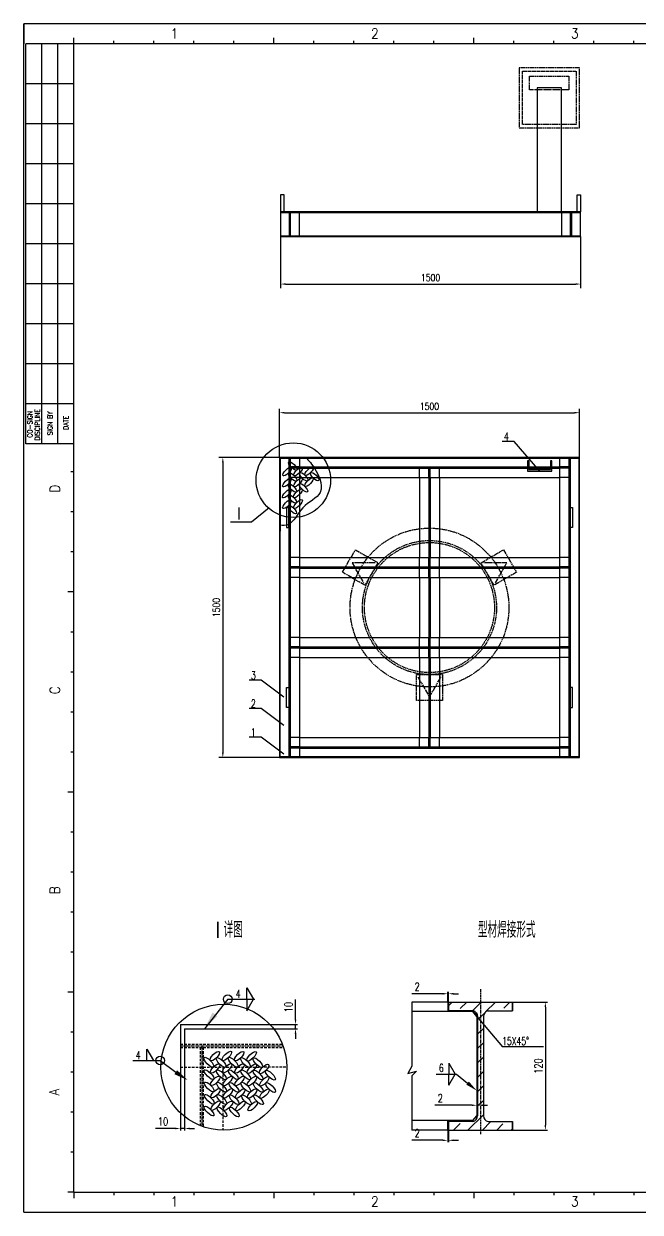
# Model space of a CAD drawing. Header units: millimetres. Extents: x 82653 to 91063, y -16849 to -10909.
# Drawn here: x 82653 to 85735, y -16849 to -10909 of the extents above; entities that cross this region are included whole.
import ezdxf
from ezdxf.enums import TextEntityAlignment as Align

# ---------------------------------------------------------------- set-up
doc = ezdxf.new("R2010")
doc.units = ezdxf.units.MM
for name, pattern in [('ACAD_ISO09W100', [45, 24, -3, 6, -3, 6, -3]), ('CENTER', [50.8, 31.75, -6.35, 6.35, -6.35]), ('DASHED', [19.05, 12.7, -6.35])]:
    doc.linetypes.add(name, pattern=pattern)
for name, color, linetype in [('1轮廓实线层', 7, 'Continuous'), ('2细线层', 4, 'Continuous'), ('3中心线层', 1, 'CENTER'), ('4虚线层', 6, 'DASHED'), ('5剖面线层', 2, 'Continuous'), ('6文字层', 3, 'Continuous'), ('7标注层', 4, 'Continuous'), ('center', 1, 'CENTER'), ('DATA', 4, 'Continuous'), ('图框层', 7, 'Continuous')]:
    doc.layers.add(name, color=color, linetype=linetype)
doc.layers.add('粗实线层', color=7, linetype='Continuous', lineweight=35)
doc.styles.add('cooec', font='romans.shx', dxfattribs={"width": 0.75, "bigfont": 'hztxt.shx'})
doc.styles.add('JEREH', font='romans.shx', dxfattribs={"width": 0.7, "bigfont": 'hztxt.shx'})
doc.styles.add('PC_TEXTSTYLE', font='romans.shx', dxfattribs={"width": 0.75, "bigfont": 'hztxt.shx'})
doc.styles.add('ROMANC', font='romans.shx', dxfattribs={"width": 0.75, "bigfont": 'hztxt.shx'})
doc.styles.add('TH_GBDIM', font='romans.shx', dxfattribs={"width": 0.8, "bigfont": 'gbcbig.shx'})
doc.styles.add('THXuHaoStyle', font='txt.shx', dxfattribs={"width": 0.8, "bigfont": 'hzfs.shx'})
doc.dimstyles.new('TH_GBDIM', dxfattribs={"dimscale": 10, "dimtxt": 3.5, "dimasz": 2.5, "dimexe": 2, "dimexo": 0, "dimgap": 1.5, "dimtad": 1, "dimdec": 0, "dimzin": 0, "dimdsep": 46, "dimtxsty": 'TH_GBDIM', "dimcen": 2.5, "dimclrd": 130, "dimclre": 130, "dimclrt": 3, "dimadec": 0, "dimazin": 0, "dimtfac": 0.714286, "dimtdec": 0, "dimtmove": 0, "dimatfit": 3, "dimfxl": 1, "dimtzin": 0, "dimlwd": -1, "dimlwe": -1, "dimarcsym": 0})
doc.dimstyles.new('副本 JEREH-双', dxfattribs={"dimscale": 10, "dimtxt": 4, "dimasz": 2.5, "dimexe": 1, "dimexo": 0, "dimgap": 1.5, "dimtad": 1, "dimdec": 0, "dimzin": 0, "dimdsep": 46, "dimtxsty": 'cooec', "dimcen": 2.5, "dimclrd": 130, "dimclre": 130, "dimclrt": 3, "dimadec": 0, "dimazin": 0, "dimtfac": 0.714286, "dimtdec": 0, "dimtmove": 0, "dimatfit": 3, "dimfxl": 1, "dimtzin": 0, "dimlwd": -1, "dimlwe": -1, "dimarcsym": 0})

# ---------------------------------------------------------------- blocks, each defined once
blk = doc.blocks.new('PC_PAPER_BLOCK')
at = {"layer": '2细线层'}
for p, q in [((-25, -10), (-25, 584)), ((816, 584), (-25, 584)), ((-25, 584), (-25, 574)), ((0, 574), (0, 577)), ((100, 574), (100, 577)), ((200, 574), (200, 577)), ((-24, 374), (-24, 574)), ((0, 574), (-24, 574)), ((-16, 374), (-16, 574)), ((-8, 374), (-8, 574)), ((20, 574), (20, 575.5)), ((40, 574), (40, 575.5)), ((60, 574), (60, 575.5)), ((80, 574), (80, 575.5)), ((120, 574), (120, 575.5)), ((140, 574), (140, 575.5)), ((160, 574), (160, 575.5)), ((180, 574), (180, 575.5)), ((220, 574), (220, 575.5)), ((240, 574), (240, 575.5)), ((260, 574), (260, 575.5)), ((280, 574), (280, 575.5)), ((0, 554), (-24, 554)), ((0, 534), (-24, 534)), ((0, 514), (-24, 514)), ((0, 494), (-24, 494)), ((0, 474), (-24, 474)), ((0, 454), (-24, 454)), ((0, 434), (-24, 434)), ((0, 414), (-24, 414)), ((0, 394), (-24, 394)), ((0, 374), (-24, 374)), ((0, 360), (-1.5, 360)), ((0, 340), (-1.5, 340)), ((0, 320), (-1.5, 320)), ((0, 300), (-3, 300)), ((0, 280), (-1.5, 280)), ((0, 260), (-1.5, 260)), ((0, 240), (-1.5, 240)), ((0, 220), (-1.5, 220)), ((0, 200), (-3, 200)), ((0, 180), (-1.5, 180)), ((0, 160), (-1.5, 160)), ((0, 140), (-1.5, 140)), ((0, 120), (-1.5, 120)), ((0, 120), (-1.5, 120)), ((0, 100), (-3, 100)), ((0, 80), (-1.5, 80)), ((0, 60), (-1.5, 60)), ((0, 40), (-1.5, 40)), ((0, 20), (-1.5, 20)), ((-25, -10), (-25, 0)), ((0, 0), (-3, 0)), ((0, 0), (0, -3)), ((20, 0), (20, -1.5)), ((40, 0), (40, -1.5)), ((60, 0), (60, -1.5)), ((80, 0), (80, -1.5)), ((100, 0), (100, -3)), ((120, 0), (120, -1.5)), ((140, 0), (140, -1.5)), ((160, 0), (160, -1.5)), ((180, 0), (180, -1.5)), ((200, 0), (200, -3)), ((220, 0), (220, -1.5)), ((240, 0), (240, -1.5)), ((260, 0), (260, -1.5)), ((280, 0), (280, -1.5)), ((-25, -10), (816, -10)), ((-25, -10), (0, -10))]:
    blk.add_line(p, q, dxfattribs=at)
at = {"layer": '图框层'}
for p, q in [((0, 0), (0, 574)), ((806, 574), (0, 574)), ((0, 0), (806, 0))]:
    blk.add_line(p, q, dxfattribs=at)
at = {"layer": '2细线层', "style": 'ROMANC', "width": 0.9}
for s, p in [('1', (48.43, 576.67)), ('2', (148.59, 576.67)), ('3', (248.5, 576.67)), ('1', (48.43, -7.11)), ('2', (148.59, -7.11)), ('3', (248.5, -7.11))]:
    blk.add_text(s, height=5, dxfattribs=at).set_placement(p)
at = {"layer": '2细线层', "style": 'ROMANC', "width": 0.8}
for s, p in [('CO-SIGN', (-20.69, 383.78)), ('DISCIPLINE', (-16.94, 383.56)), ('SIGN BY', (-10.58, 384.29)), ('DATE', (-2.7, 384.58))]:
    blk.add_text(s, height=2.5, rotation=90, dxfattribs=at).set_placement(p, align=Align.CENTER)
at = {"layer": '2细线层', "style": 'ROMANC', "width": 0.9}
for s, p in [('D', (-6.94, 349.56)), ('C', (-6.94, 248.87)), ('B', (-6.94, 148.89)), ('A', (-7.32, 48.26))]:
    blk.add_text(s, height=5, rotation=90, dxfattribs=at).set_placement(p)
blk = doc.blocks.new('*D70')
at = {"color": 130, "transparency": 16777216}
for p, q in [((83936.4, -11972.6), (83936.4, -12229.9)), ((85436.4, -11972.6), (85436.4, -12229.9)), ((83961.4, -12209.9), (85411.4, -12209.9))]:
    blk.add_line(p, q, dxfattribs=at)
for points in [[(83961.4, -12205.8), (83961.4, -12214.1), (83936.4, -12209.9)], [(85411.4, -12205.8), (85411.4, -12214.1), (85436.4, -12209.9)]]:
    blk.add_solid(points, dxfattribs=at)
at = {"layer": 'Defpoints', "color": 0, "transparency": 16777216}
for p in [(83936.4, -11972.6), (85436.4, -11972.6), (85436.4, -12209.9)]:
    blk.add_point(p, dxfattribs=at)
at = {"color": 3, "transparency": 16777216, "insert": (84686.4, -12177.4), "char_height": 35, "attachment_point": 5, "style": 'TH_GBDIM'}
blk.add_mtext('1500', dxfattribs=at)
blk = doc.blocks.new('*D71')
at = {"color": 130, "transparency": 16777216}
for p, q in [((83977.9, -13076.7), (83627.9, -13076.7)), ((83647.9, -13101.7), (83647.9, -14551.7)), ((83977.9, -14576.7), (83627.9, -14576.7))]:
    blk.add_line(p, q, dxfattribs=at)
for points in [[(83643.7, -13101.7), (83652.1, -13101.7), (83647.9, -13076.7)], [(83643.7, -14551.7), (83652.1, -14551.7), (83647.9, -14576.7)]]:
    blk.add_solid(points, dxfattribs=at)
at = {"layer": 'Defpoints', "color": 0, "transparency": 16777216}
for p in [(83977.9, -13076.7), (83647.9, -14576.7), (83977.9, -14576.7)]:
    blk.add_point(p, dxfattribs=at)
at = {"color": 3, "transparency": 16777216, "insert": (83615.4, -13826.7), "char_height": 35, "attachment_point": 5, "rotation": 90, "style": 'TH_GBDIM'}
blk.add_mtext('1500', dxfattribs=at)
blk = doc.blocks.new('*D72')
at = {"color": 130, "transparency": 16777216}
for p, q in [((83930.9, -13076.7), (83930.9, -12832.8)), ((83955.9, -12852.8), (85405.9, -12852.8)), ((85430.9, -13076.7), (85430.9, -12832.8))]:
    blk.add_line(p, q, dxfattribs=at)
for points in [[(83955.9, -12848.7), (83955.9, -12857), (83930.9, -12852.8)], [(85405.9, -12848.7), (85405.9, -12857), (85430.9, -12852.8)]]:
    blk.add_solid(points, dxfattribs=at)
at = {"layer": 'Defpoints', "color": 0, "transparency": 16777216}
for p in [(85430.9, -12852.8), (83930.9, -13076.7), (85430.9, -13076.7)]:
    blk.add_point(p, dxfattribs=at)
at = {"color": 3, "transparency": 16777216, "insert": (84680.9, -12820.3), "char_height": 35, "attachment_point": 5, "style": 'TH_GBDIM'}
blk.add_mtext('1500', dxfattribs=at)
blk = doc.blocks.new('*D73')
at = {"layer": '2细线层', "color": 130, "transparency": 16777216}
for p, q in [((83435.9, -16352.3), (83435.9, -16440.5)), ((83456.8, -16352.3), (83456.8, -16440.5)), ((83410.9, -16430.5), (83311.7, -16430.5)), ((83456.8, -16430.5), (83435.9, -16430.5)), ((83481.8, -16430.5), (83506.8, -16430.5))]:
    blk.add_line(p, q, dxfattribs=at)
for points in [[(83410.9, -16426.3), (83410.9, -16434.6), (83435.9, -16430.5)], [(83481.8, -16426.3), (83481.8, -16434.6), (83456.8, -16430.5)]]:
    blk.add_solid(points, dxfattribs=at)
at = {"layer": 'Defpoints', "color": 0, "transparency": 16777216}
for p in [(83435.9, -16352.3), (83456.8, -16352.3), (83456.8, -16430.5)]:
    blk.add_point(p, dxfattribs=at)
at = {"layer": '2细线层', "color": 3, "transparency": 16777216, "insert": (83348.8, -16395.5), "char_height": 40, "attachment_point": 5, "style": 'cooec'}
blk.add_mtext('10', dxfattribs=at)
blk = doc.blocks.new('*D74')
at = {"layer": '2细线层', "color": 130, "transparency": 16777216}
for p, q in [((84011.2, -15885.7), (84011.2, -15786.4)), ((83883.8, -15910.7), (84021.2, -15910.7)), ((84011.2, -15932), (84011.2, -15910.7)), ((83883.8, -15932), (84021.2, -15932)), ((84011.2, -15957), (84011.2, -15982))]:
    blk.add_line(p, q, dxfattribs=at)
for points in [[(84007, -15885.7), (84015.4, -15885.7), (84011.2, -15910.7)], [(84007, -15957), (84015.4, -15957), (84011.2, -15932)]]:
    blk.add_solid(points, dxfattribs=at)
at = {"layer": 'Defpoints', "color": 0, "transparency": 16777216}
for p in [(83883.8, -15910.7), (83883.8, -15932), (84011.2, -15932)]:
    blk.add_point(p, dxfattribs=at)
at = {"layer": '2细线层', "color": 3, "transparency": 16777216, "insert": (83976.2, -15823.6), "char_height": 40, "attachment_point": 5, "rotation": 90, "style": 'cooec'}
blk.add_mtext('10', dxfattribs=at)
blk = doc.blocks.new('*D78')
at = {"layer": '2细线层', "color": 130, "transparency": 16777216}
for p, q in [((84772.1, -16438.6), (84772.1, -16499.6)), ((84776.1, -16438.6), (84776.1, -16499.6)), ((84747.1, -16489.6), (84592.2, -16489.6)), ((84776.1, -16489.6), (84772.1, -16489.6)), ((84801.1, -16489.6), (84826.1, -16489.6))]:
    blk.add_line(p, q, dxfattribs=at)
for points in [[(84747.1, -16485.4), (84747.1, -16493.7), (84772.1, -16489.6)], [(84801.1, -16485.4), (84801.1, -16493.7), (84776.1, -16489.6)]]:
    blk.add_solid(points, dxfattribs=at)
at = {"layer": 'Defpoints', "color": 0, "transparency": 16777216}
for p in [(84772.1, -16438.6), (84776.1, -16438.6), (84776.1, -16489.6)]:
    blk.add_point(p, dxfattribs=at)
at = {"layer": '2细线层', "color": 3, "transparency": 16777216, "insert": (84619.4, -16454.6), "char_height": 40, "attachment_point": 5, "style": 'cooec'}
blk.add_mtext('{2}{}{}', dxfattribs=at)
blk = doc.blocks.new('*D75')
at = {"layer": '2细线层', "color": 130, "transparency": 16777216}
for p, q in [((84747.1, -15757), (84592.2, -15757)), ((84772.1, -15798.6), (84772.1, -15747)), ((84776.1, -15757), (84772.1, -15757)), ((84776.1, -15798.6), (84776.1, -15747)), ((84801.1, -15757), (84826.1, -15757))]:
    blk.add_line(p, q, dxfattribs=at)
for points in [[(84747.1, -15752.8), (84747.1, -15761.2), (84772.1, -15757)], [(84801.1, -15752.8), (84801.1, -15761.2), (84776.1, -15757)]]:
    blk.add_solid(points, dxfattribs=at)
at = {"layer": 'Defpoints', "color": 0, "transparency": 16777216}
for p in [(84772.1, -15798.6), (84776.1, -15757), (84776.1, -15798.6)]:
    blk.add_point(p, dxfattribs=at)
at = {"layer": '2细线层', "color": 3, "transparency": 16777216, "insert": (84619.4, -15722), "char_height": 40, "attachment_point": 5, "style": 'cooec'}
blk.add_mtext('{2}{}{}', dxfattribs=at)
blk = doc.blocks.new('*D76')
at = {"layer": '2细线层', "color": 130, "transparency": 16777216}
for p, q in [((85096.1, -15798.6), (85270.2, -15798.6)), ((85260.2, -15823.6), (85260.2, -16413.6)), ((85096.1, -16438.6), (85270.2, -16438.6))]:
    blk.add_line(p, q, dxfattribs=at)
for points in [[(85256.1, -15823.6), (85264.4, -15823.6), (85260.2, -15798.6)], [(85256.1, -16413.6), (85264.4, -16413.6), (85260.2, -16438.6)]]:
    blk.add_solid(points, dxfattribs=at)
at = {"layer": 'Defpoints', "color": 0, "transparency": 16777216}
for p in [(85096.1, -15798.6), (85096.1, -16438.6), (85260.2, -16438.6)]:
    blk.add_point(p, dxfattribs=at)
at = {"layer": '2细线层', "color": 3, "transparency": 16777216, "insert": (85225.2, -16118.6), "char_height": 40, "attachment_point": 5, "rotation": 90, "style": 'cooec'}
blk.add_mtext('120', dxfattribs=at)
blk = doc.blocks.new('*D77')
at = {"layer": '2细线层', "color": 130, "transparency": 16777216}
for p, q in [((84917.7, -16225.4), (84917.7, -16324.2)), ((84921.7, -16225.4), (84921.7, -16324.2)), ((84892.7, -16314.2), (84707.7, -16314.2)), ((84921.7, -16314.2), (84917.7, -16314.2)), ((84946.7, -16314.2), (84971.7, -16314.2))]:
    blk.add_line(p, q, dxfattribs=at)
for points in [[(84892.7, -16310), (84892.7, -16318.3), (84917.7, -16314.2)], [(84946.7, -16310), (84946.7, -16318.3), (84921.7, -16314.2)]]:
    blk.add_solid(points, dxfattribs=at)
at = {"layer": 'Defpoints', "color": 0, "transparency": 16777216}
for p in [(84917.7, -16225.4), (84921.7, -16225.4), (84921.7, -16314.2)]:
    blk.add_point(p, dxfattribs=at)
at = {"layer": '2细线层', "color": 3, "transparency": 16777216, "insert": (84734.8, -16279.2), "char_height": 40, "attachment_point": 5, "style": 'cooec'}
blk.add_mtext('{2}{}{}', dxfattribs=at)

msp = doc.modelspace()

# ---------------------------------------------------------------- hatches: boundary and pattern name
at = {"layer": '5剖面线层'}
h = msp.add_hatch(dxfattribs=at)
h.set_pattern_fill('ANSI31', color=256, scale=16, style=0)
h.set_pattern_definition([(45, (81197.424, -18174.925), (-35.921, 35.921), [])])
h.paths.add_polyline_path([(84921.7, -15870.4), (84921.7, -16366.8, -0.366629), (84897.6, -16395.2), (84788.1, -16413.4, 0.366629), (84776.1, -16427.6), (84776.1, -16438.6), (84936.1, -16438.6), (84936.1, -15798.6), (84776.1, -15798.6), (84776.1, -15809.5, 0.366629), (84788.1, -15823.7), (84897.6, -15842, -0.366629)])
h.paths.add_polyline_path([(84974.5, -15842), (85084, -15823.7, 0.366629), (85096.1, -15809.5), (85096.1, -15798.6), (84936.1, -15798.6), (84936.1, -16438.6), (85096.1, -16438.6), (85096.1, -16427.6, 0.366629), (85084, -16413.4), (84974.5, -16395.2, -0.366629), (84950.5, -16366.8), (84950.5, -15870.4, -0.366629)])

# ---------------------------------------------------------------- linework, layer by layer
at = {"color": 0}
for p, q in [((83936.4, -11852.6), (85436.4, -11852.6)), ((83980.6, -11968.6), (83980.6, -11852.6)), ((83986.6, -11968.6), (83986.6, -11852.6)), ((84030.9, -11972.6), (84030.9, -11848.6)), ((85341.8, -11972.6), (85341.8, -11848.6)), ((85386.1, -11968.6), (85386.1, -11852.6)), ((85392.1, -11968.6), (85392.1, -11852.6)), ((83936.4, -11968.6), (85436.4, -11968.6)), ((83930.9, -13076.7), (83930.9, -14576.7)), ((83930.9, -13076.7), (85430.9, -13076.7)), ((83934.9, -13080.7), (84146.7, -13080.7)), ((83977.9, -13076.7), (83977.9, -14576.7)), ((83983.9, -13076.7), (83983.9, -14576.7)), ((84030.9, -13076.7), (84030.9, -14576.7)), ((84030.9, -13123.7), (85330.9, -13123.7)), ((85178.4, -13093.7), (85178.4, -13137)), ((85286.1, -13093.7), (85286.1, -13137)), ((85330.9, -13076.7), (85330.9, -14576.7)), ((85377.9, -13076.7), (85377.9, -14576.7)), ((85383.9, -13076.7), (85383.9, -14576.7)), ((84030.9, -13129.7), (85330.9, -13129.7)), ((84030.9, -13176.7), (85330.9, -13176.7)), ((84630.9, -13176.7), (84630.9, -13576.7)), ((84677.9, -13176.7), (84677.9, -13576.7)), ((84683.9, -13176.7), (84683.9, -13576.7)), ((84730.9, -13176.7), (84730.9, -13576.7)), ((85178.4, -13137), (85286.1, -13137)), ((84030.9, -13576.7), (85330.9, -13576.7)), ((84030.9, -13623.7), (85330.9, -13623.7)), ((84030.9, -13629.7), (85330.9, -13629.7)), ((84030.9, -13676.7), (85330.9, -13676.7)), ((84630.9, -13676.7), (84630.9, -13976.7)), ((84677.9, -13676.7), (84677.9, -13976.7)), ((84683.9, -13676.7), (84683.9, -13976.7)), ((84730.9, -13676.7), (84730.9, -13976.7)), ((84030.9, -13976.7), (85330.9, -13976.7)), ((84030.9, -14023.7), (85330.9, -14023.7)), ((84030.9, -14029.7), (85330.9, -14029.7)), ((84030.9, -14076.7), (85330.9, -14076.7)), ((84630.9, -14076.7), (84630.9, -14476.7)), ((84677.9, -14076.7), (84677.9, -14476.7)), ((84683.9, -14076.7), (84683.9, -14476.7)), ((84730.9, -14076.7), (84730.9, -14476.7)), ((84030.9, -14476.7), (85330.9, -14476.7)), ((84030.9, -14523.7), (85330.9, -14523.7)), ((84030.9, -14529.7), (85330.9, -14529.7)), ((83930.9, -14576.7), (85430.9, -14576.7)), ((84897.6, -15842), (84776.1, -15842)), ((84974.5, -15842), (85096.1, -15842)), ((84897.6, -16395.2), (84776.1, -16395.2)), ((84974.5, -16395.2), (85096.1, -16395.2))]:
    msp.add_line(p, q, dxfattribs=at)
at = {"color": 1, "linetype": 'CENTER', "ltscale": 3}
for p, q in [((83980.9, -13076.7), (83980.9, -14576.7)), ((83983.9, -13126.7), (85377.9, -13126.7)), ((85380.9, -13076.7), (85380.9, -14576.7)), ((84680.9, -13129.7), (84680.9, -13623.7)), ((84680.9, -13576.7), (84680.9, -13330.6)), ((83983.9, -13626.7), (85377.9, -13626.7)), ((84680.9, -13629.7), (84680.9, -14023.7)), ((84680.9, -13976.7), (84680.9, -13676.7)), ((83983.9, -14026.7), (85377.9, -14026.7)), ((84680.9, -14029.7), (84680.9, -14523.7)), ((84680.9, -14426.4), (84680.9, -14076.7)), ((83983.9, -14526.7), (85377.9, -14526.7))]:
    msp.add_line(p, q, dxfattribs=at)
at = {"color": 6}
for p, q in [((84030.9, -13123.7), (83983.9, -13123.7)), ((85377.9, -13076.7), (85330.9, -13076.7)), ((85377.9, -13123.7), (85330.9, -13123.7)), ((84030.9, -13129.7), (83983.9, -13129.7)), ((84030.9, -13176.7), (83983.9, -13176.7)), ((84630.9, -13176.7), (84630.9, -13129.7)), ((84677.9, -13176.7), (84677.9, -13129.7)), ((84683.9, -13176.7), (84683.9, -13129.7)), ((84730.9, -13176.7), (84730.9, -13129.7)), ((85377.9, -13129.7), (85330.9, -13129.7)), ((85377.9, -13176.7), (85330.9, -13176.7)), ((84030.9, -13576.7), (83983.9, -13576.7)), ((84630.9, -13623.7), (84630.9, -13576.7)), ((84677.9, -13623.7), (84677.9, -13576.7)), ((84683.9, -13623.7), (84683.9, -13576.7)), ((84730.9, -13623.7), (84730.9, -13576.7)), ((85377.9, -13576.7), (85330.9, -13576.7)), ((84030.9, -13623.7), (83983.9, -13623.7)), ((84030.9, -13629.7), (83983.9, -13629.7)), ((84630.9, -13676.7), (84630.9, -13629.7)), ((84677.9, -13676.7), (84677.9, -13629.7)), ((84683.9, -13676.7), (84683.9, -13629.7)), ((84730.9, -13676.7), (84730.9, -13629.7)), ((85377.9, -13623.7), (85330.9, -13623.7)), ((85377.9, -13629.7), (85330.9, -13629.7)), ((84030.9, -13676.7), (83983.9, -13676.7)), ((85377.9, -13676.7), (85330.9, -13676.7)), ((84030.9, -13976.7), (83983.9, -13976.7)), ((84630.9, -14023.7), (84630.9, -13976.7)), ((84677.9, -14023.7), (84677.9, -13976.7)), ((84683.9, -14023.7), (84683.9, -13976.7)), ((84730.9, -14023.7), (84730.9, -13976.7)), ((85377.9, -13976.7), (85330.9, -13976.7)), ((84030.9, -14023.7), (83983.9, -14023.7)), ((84030.9, -14029.7), (83983.9, -14029.7)), ((84030.9, -14076.7), (83983.9, -14076.7)), ((84630.9, -14076.7), (84630.9, -14029.7)), ((84677.9, -14076.7), (84677.9, -14029.7)), ((84683.9, -14076.7), (84683.9, -14029.7)), ((84730.9, -14076.7), (84730.9, -14029.7)), ((85377.9, -14023.7), (85330.9, -14023.7)), ((85377.9, -14029.7), (85330.9, -14029.7)), ((85377.9, -14076.7), (85330.9, -14076.7)), ((84030.9, -14476.7), (83983.9, -14476.7)), ((84630.9, -14523.7), (84630.9, -14476.7)), ((84677.9, -14523.7), (84677.9, -14476.7)), ((84683.9, -14523.7), (84683.9, -14476.7)), ((84730.9, -14523.7), (84730.9, -14476.7)), ((85377.9, -14476.7), (85330.9, -14476.7)), ((84030.9, -14523.7), (83983.9, -14523.7)), ((84030.9, -14529.7), (83983.9, -14529.7)), ((85377.9, -14523.7), (85330.9, -14523.7)), ((85377.9, -14529.7), (85330.9, -14529.7)), ((84030.9, -14576.7), (83983.9, -14576.7)), ((85377.9, -14576.7), (85330.9, -14576.7))]:
    msp.add_line(p, q, dxfattribs=at)
at = {"color": 6, "linetype": 'ACAD_ISO09W100'}
for p, q in [((84444, -13589.8), (84461.7, -13572.2)), ((84333.4, -13603.2), (84293.8, -13603.2)), ((84293.8, -13603.2), (84313.6, -13637.5)), ((84313.6, -13637.5), (84351.5, -13703.2)), ((84409.2, -13603.2), (84333.4, -13603.2)), ((85028.5, -13603.2), (84952.6, -13603.2)), ((85010.3, -13703.2), (85048.2, -13637.5)), ((85068, -13603.2), (85028.5, -13603.2)), ((85048.2, -13637.5), (85068, -13603.2)), ((85015.9, -13826.7), (85015.9, -13851.7)), ((84623.2, -14173.8), (84661.1, -14239.4)), ((84700.7, -14239.4), (84738.6, -14173.8)), ((84661.1, -14239.4), (84680.9, -14273.7)), ((84680.9, -14273.7), (84700.7, -14239.4))]:
    msp.add_line(p, q, dxfattribs=at)
for points in [[(85130.1, -11428.6), (85430.1, -11428.6), (85430.1, -11129.6), (85130.1, -11129.6)], [(85145.7, -11145.9), (85414, -11145.9), (85414, -11412.8), (85145.7, -11412.8)], [(85181, -11171.4), (85377.2, -11171.4), (85377.2, -11239.1), (85181, -11239.1)]]:
    msp.add_lwpolyline(points, close=True, dxfattribs=at)
at = {"color": 0}
for points in [[(85219.1, -11848.6), (85341.1, -11848.6), (85341.1, -11228.6), (85219.1, -11228.6)], [(83936.4, -11848.6), (83954.1, -11848.6), (83954.1, -11763.9), (83936.4, -11763.9)], [(85436.4, -11848.6), (85418.7, -11848.6), (85418.7, -11763.9), (85436.4, -11763.9)], [(83936.4, -11972.6), (85436.4, -11972.6), (85436.4, -11848.6), (83936.4, -11848.6)], [(83930.9, -14576.7), (85430.9, -14576.7), (85430.9, -13076.7), (83930.9, -13076.7)], [(83977.9, -13426.7), (83977.9, -13326.7), (83965.9, -13326.7), (83965.9, -13426.7)], [(85383.9, -13426.7), (85383.9, -13326.7), (85395.9, -13326.7), (85395.9, -13426.7)], [(83977.9, -14226.7), (83977.9, -14326.7), (83965.9, -14326.7), (83965.9, -14226.7)], [(85383.9, -14226.7), (85383.9, -14326.7), (85395.9, -14326.7), (85395.9, -14226.7)]]:
    msp.add_lwpolyline(points, close=True, dxfattribs=at)
at = {"color": 3}
msp.add_lwpolyline([(85426.9, -14572.7), (83934.9, -14572.7), (83934.9, -13080.7), (85426.9, -13080.7)], close=True, dxfattribs=at)
at = {"color": 0}
msp.add_lwpolyline([(85178.4, -13093.7), (85171.2, -13093.7), (85171.2, -13145.7), (85293.3, -13145.7), (85293.3, -13093.7), (85286.1, -13093.7)], dxfattribs=at)
at = {"color": 6, "linetype": 'ACAD_ISO09W100'}
for points in [[(84294.5, -13678.7), (84245.7, -13650.5), (84310.7, -13537.9), (84359.5, -13566.1)], [(85002.3, -13566.1), (85051.1, -13537.9), (85116.1, -13650.5), (85067.3, -13678.7)], [(84359.5, -13566.1), (84423.3, -13602.9), (84358.3, -13715.5), (84294.5, -13678.7)], [(85067.3, -13678.7), (85003.5, -13715.5), (84938.5, -13602.9), (85002.3, -13566.1)], [(84615.9, -14235.3), (84615.9, -14161.7), (84745.9, -14161.7), (84745.9, -14235.3)], [(84745.9, -14235.3), (84745.9, -14291.7), (84615.9, -14291.7), (84615.9, -14235.3)]]:
    msp.add_lwpolyline(points, dxfattribs=at)
at = {"color": 0}
msp.add_circle((84000.2, -13190), 186.3, dxfattribs=at)
at = {"color": 6, "linetype": 'ACAD_ISO09W100'}
for radius in [397, 335, 325]:
    msp.add_circle((84680.9, -13826.7), radius, dxfattribs=at)
at = {"layer": '1轮廓实线层'}
for p, q in [((83934.9, -13080.7), (83934.9, -13444.2)), ((84772.1, -15798.6), (84593.2, -15798.6)), ((84772.1, -15798.6), (84772.1, -15845.9)), ((84776.1, -15798.6), (85096.1, -15798.6)), ((85096.1, -15798.6), (85096.1, -15809.5)), ((84896.9, -15845.9), (84593.2, -15845.9)), ((83435.9, -15910.7), (83883.8, -15910.7)), ((83435.9, -15910.7), (83435.9, -16352.3)), ((84917.7, -15870.4), (84917.7, -16366.8)), ((84921.7, -15870.4), (84921.7, -16366.8)), ((84950.5, -15870.4), (84950.5, -16366.8)), ((83456.8, -15932), (83901.9, -15932)), ((83456.8, -15932), (83456.8, -16370.5)), ((84896.9, -16391.2), (84593.2, -16391.2)), ((84772.1, -16438.6), (84772.1, -16391.2)), ((84896.9, -16391.2), (84917.7, -16366.8)), ((84772.1, -16438.6), (84593.2, -16438.6)), ((84776.1, -16438.6), (84776.1, -16427.6)), ((84776.1, -16438.6), (85096.1, -16438.6)), ((85096.1, -16438.6), (85096.1, -16427.6))]:
    msp.add_line(p, q, dxfattribs=at)
for centre, start, end in [((84979.3, -15870.4), 99.46232, 180), ((84892.9, -16366.8), 279.46232, 0), ((84979.3, -16366.8), 180, 260.53768)]:
    msp.add_arc(centre, 28.8, start, end, dxfattribs=at)
for centre, major_axis, ratio in [((83969.7, -13147.1), (20.9, 20.9), 0.339148), ((83997.6, -13119.1), (-20, 20), 0.353726), ((84024.6, -13146.2), (20.9, 20.9), 0.339148), ((84079.7, -13145.3), (20.9, 20.9), 0.339148), ((83968.8, -13202.1), (20.9, 20.9), 0.339148), ((83996.7, -13174.1), (-20, 20), 0.353726), ((84023.8, -13201.2), (20.9, 20.9), 0.339148), ((84051.7, -13173.3), (-20, 20), 0.353726), ((84078.8, -13200.3), (20.9, 20.9), 0.339148), ((84106.7, -13172.4), (-20, 20), 0.353726), ((83967.9, -13257.1), (20.9, 20.9), 0.339148), ((83995.9, -13229.1), (-20, 20), 0.353726), ((84022.9, -13256.2), (20.9, 20.9), 0.339148), ((84050.9, -13228.3), (-20, 20), 0.353726), ((83968.7, -13310.4), (20.9, 20.9), 0.339148), ((83995, -13284.1), (-20, 20), 0.353726), ((84023.6, -13309.4), (20.9, 20.9), 0.339148), ((83995.8, -13337.5), (-20, 20), 0.353726), ((83577.7, -16099.4), (23.4, -23.4), 0.339148), ((83608.1, -16069), (22.5, 22.5), 0.353726), ((83639.5, -16100.3), (23.4, -23.4), 0.339148), ((83668, -16068.1), (22.5, 22.5), 0.353726), ((83699.4, -16099.4), (23.4, -23.4), 0.339148), ((83729.8, -16069), (22.5, 22.5), 0.353726), ((83761.2, -16100.4), (23.4, -23.4), 0.339148), ((83791.6, -16070), (22.5, 22.5), 0.353726), ((83823, -16101.4), (23.4, -23.4), 0.339148), ((83578.7, -16161.2), (23.4, -23.4), 0.339148), ((83609.1, -16130.7), (22.5, 22.5), 0.353726), ((83640.6, -16162), (23.4, -23.4), 0.339148), ((83669, -16129.8), (22.5, 22.5), 0.353726), ((83700.4, -16161.2), (23.4, -23.4), 0.339148), ((83730.8, -16130.8), (22.5, 22.5), 0.353726), ((83762.2, -16162.2), (23.4, -23.4), 0.339148), ((83792.6, -16131.8), (22.5, 22.5), 0.353726), ((83823.9, -16163.1), (23.4, -23.4), 0.339148), ((83854.3, -16132.7), (22.5, 22.5), 0.353726), ((83885.7, -16164.1), (23.4, -23.4), 0.339148), ((83579.8, -16222.8), (23.4, -23.4), 0.339148), ((83610.2, -16192.4), (22.5, 22.5), 0.353726), ((83641.6, -16223.8), (23.4, -23.4), 0.339148), ((83672, -16193.4), (22.5, 22.5), 0.353726), ((83703.3, -16224.7), (23.4, -23.4), 0.339148), ((83731.8, -16192.6), (22.5, 22.5), 0.353726), ((83763.1, -16224), (23.4, -23.4), 0.339148), ((83793.5, -16193.5), (22.5, 22.5), 0.353726), ((83824.9, -16224.9), (23.4, -23.4), 0.339148), ((83855.3, -16194.5), (22.5, 22.5), 0.353726), ((83886.7, -16225.9), (23.4, -23.4), 0.339148), ((83580.7, -16284.6), (23.4, -23.4), 0.339148), ((83611.1, -16254.2), (22.5, 22.5), 0.353726), ((83642.5, -16285.5), (23.4, -23.4), 0.339148), ((83672.9, -16255.1), (22.5, 22.5), 0.353726), ((83704.3, -16286.5), (23.4, -23.4), 0.339148), ((83734.7, -16256.1), (22.5, 22.5), 0.353726), ((83766.1, -16287.5), (23.4, -23.4), 0.339148), ((83794.5, -16255.3), (22.5, 22.5), 0.353726), ((83825.9, -16286.7), (23.4, -23.4), 0.339148), ((83856.3, -16256.3), (22.5, 22.5), 0.353726), ((83578.9, -16343.2), (23.4, -23.4), 0.339148), ((83612.1, -16315.9), (22.5, 22.5), 0.353726), ((83643.5, -16347.3), (23.4, -23.4), 0.339148), ((83673.9, -16316.9), (22.5, 22.5), 0.353726), ((83705.3, -16348.3), (23.4, -23.4), 0.339148), ((83735.7, -16317.9), (22.5, 22.5), 0.353726), ((83797.4, -16318.8), (22.5, 22.5), 0.353726)]:
    msp.add_ellipse(centre, major_axis=major_axis, ratio=ratio, dxfattribs=at)
at = {"layer": '2细线层'}
for p, q in [((83880.3, -13329), (83790.4, -13399.2)), ((83790.4, -13399.2), (83686.1, -13399.2))]:
    msp.add_line(p, q, dxfattribs=at)
msp.add_open_spline([(84067, -13080.7), (84075.5, -13089.8), (84117.5, -13139.3), (84175.2, -13260.2), (84035, -13313.3), (83997.1, -13417.5), (83949, -13417.4), (83934.9, -13415)], degree=3, knots=[98.594518, 98.594518, 98.594518, 98.594518, 134.755109, 281.810197, 398.633504, 511.072512, 553.085301, 553.085301, 553.085301, 553.085301], dxfattribs=at)
at = {"layer": '3中心线层', "ltscale": 0.5}
msp.add_line((84936.1, -15734.6), (84936.1, -16459.2), dxfattribs=at)
at = {"layer": '4虚线层'}
for p, q in [((83435.9, -16009.2), (83945.7, -16009.2)), ((83435.9, -16024.9), (83951.4, -16024.9)), ((83534.4, -16024.9), (83534.4, -16415.9)), ((83550.1, -16024.9), (83550.1, -16421.8)), ((83435.9, -16123.4), (83967.5, -16123)), ((83648.6, -16123.2), (83648.6, -16439))]:
    msp.add_line(p, q, dxfattribs=at)
at = {"layer": '7标注层'}
for p, q in [((83767.2, -15727), (83800.4, -15784.5)), ((83767.2, -15784.5), (83767.2, -15727)), ((83672.3, -15784.5), (83555.6, -15932)), ((83672.3, -15784.5), (83808.5, -15784.5)), ((83767.2, -15784.5), (83767.2, -15841.9)), ((83767.2, -15841.9), (83800.4, -15784.5)), ((84593.2, -15798.6), (84593.2, -16118.6)), ((84917.7, -15870.4), (85045.7, -16022.7)), ((83267.8, -16033.2), (83300.9, -16090.6)), ((83267.8, -16090.6), (83267.8, -16033.2)), ((85251, -16022.7), (85045.7, -16022.7)), ((83198.5, -16090.6), (83334.7, -16090.6)), ((83334.7, -16090.6), (83412.7, -16149.2)), ((84593.2, -16118.6), (84572, -16155.3)), ((84572, -16155.3), (84616.7, -16143.4)), ((84616.7, -16143.4), (84593.2, -16166.8)), ((84777.5, -16103.7), (84777.5, -16158.6)), ((84777.5, -16103.7), (84809.2, -16158.6)), ((84593.2, -16166.8), (84593.2, -16438.6)), ((84714, -16158.6), (84816.7, -16158.6)), ((84777.5, -16213.5), (84777.5, -16158.6)), ((84777.5, -16213.5), (84809.2, -16158.6)), ((84816.7, -16158.6), (84871.3, -16203.4))]:
    msp.add_line(p, q, dxfattribs=at)
for points in [[(85232.3, -13145.7), (85104, -12996.2), (85044.4, -12996.2)], [(83952.7, -14274.5), (83838.8, -14190), (83779.2, -14190)], [(83952.7, -14415.5), (83838.8, -14331), (83779.2, -14331)], [(83952.7, -14559.9), (83838.8, -14475.3), (83779.2, -14475.3)]]:
    msp.add_lwpolyline(points, dxfattribs=at)
for centre, radius in [((83672.3, -15784.5), 21.8), ((83652.8, -16124.4), 314.7), ((83334.7, -16090.6), 21.8)]:
    msp.add_circle(centre, radius, dxfattribs=at)
for points in [[(83596.7, -15850.8), (83620.9, -15868.5), (83555.6, -15932)], [(83419.3, -16139.2), (83406, -16159.1), (83472.4, -16189.1)], [(84877.6, -16195.7), (84864.9, -16211.1), (84917.7, -16241.5)]]:
    msp.add_solid(points, dxfattribs=at)
at = {"layer": 'center', "ltscale": 0.5}
for p, q in [((83435.9, -16017), (83948.6, -16017)), ((83542.3, -16017), (83542.3, -16419))]:
    msp.add_line(p, q, dxfattribs=at)
at = {"layer": '粗实线层'}
for p, q in [((84776.1, -15798.6), (84776.1, -15842)), ((85096.1, -15798.6), (85096.1, -15842)), ((84896.9, -15845.9), (84917.7, -15870.4)), ((84776.1, -16438.6), (84776.1, -16395.2)), ((85096.1, -16438.6), (85096.1, -16395.2))]:
    msp.add_line(p, q, dxfattribs=at)
msp.add_arc((84892.9, -15870.4), 28.8, 0, 80.53768, dxfattribs=at)

# ---------------------------------------------------------------- block references
at = {"layer": '图框层', "xscale": 10, "yscale": 10, "zscale": 10}
msp.add_blockref('PC_PAPER_BLOCK', (82902.7, -16749), dxfattribs=at)

# ---------------------------------------------------------------- texts
at = {"layer": '6文字层'}
for s, height, style, width, p in [('4', 40, 'PC_TEXTSTYLE', 0.75, (85052.8, -12991.9)), ('I', 60, 'THXuHaoStyle', 0.8, (83719.2, -13387.2)), ('3', 40, 'PC_TEXTSTYLE', 0.75, (83787.7, -14185.7)), ('2', 40, 'PC_TEXTSTYLE', 0.75, (83787.7, -14326.7)), ('1', 40, 'PC_TEXTSTYLE', 0.75, (83787.7, -14471.1))]:
    msp.add_text(s, height=height, dxfattribs=dict(at, style=style, width=width)).set_placement(p)
at = {"layer": 'DATA'}
for s, height, style, width, p in [('I ', 80, 'JEREH', 0.7, (83612.8, -15478)), ('详图', 80, 'cooec', 0.5, (83651.7, -15477)), ('型材焊接形式', 80, 'cooec', 0.5, (84923.2, -15477)), ('4', 40, 'JEREH', 0.7, (83712.2, -15777.4)), ('15X45°', 40, 'JEREH', 0.7, (85044.1, -16013.2)), ('4', 40, 'JEREH', 0.7, (83212.8, -16083.5)), ('6', 40, 'JEREH', 0.7, (84727.7, -16147.9))]:
    msp.add_text(s, height=height, dxfattribs=dict(at, style=style, width=width)).set_placement(p)

# ---------------------------------------------------------------- dimensions: what is measured, and where the dimension line sits
at = {"color": 0}
for base, p1, p2, picture, middle in [((85436.4, -12209.9), (83936.4, -11972.6), (85436.4, -11972.6), '*D70', (84686.4, -12177.4)), ((85430.9, -12852.8), (83930.9, -13076.7), (85430.9, -13076.7), '*D72', (84680.9, -12820.3))]:
    dim = msp.add_linear_dim(base=base, p1=p1, p2=p2, dimstyle='TH_GBDIM', dxfattribs=at)
    dim.commit()
    dim.dimension.update_dxf_attribs({"geometry": picture, "text_midpoint": middle})
dim = msp.add_linear_dim(base=(83647.9, -14576.7), p1=(83977.9, -13076.7), p2=(83977.9, -14576.7), angle=90, dimstyle='TH_GBDIM', dxfattribs=at)
dim.commit()
dim.dimension.update_dxf_attribs({"geometry": '*D71', "text_midpoint": (83615.4, -13826.7)})
at = {"layer": '2细线层'}
for base, p1, p2, text, picture, middle in [((84776.1, -15757), (84772.1, -15798.6), (84776.1, -15798.6), '{2}{}{}', '*D75', (84619.4, -15757)), ((84921.7, -16314.2), (84917.7, -16225.4), (84921.7, -16225.4), '{2}{}{}', '*D77', (84734.8, -16314.2)), ((83456.8, -16430.5), (83435.9, -16352.3), (83456.8, -16352.3), '10', '*D73', (83348.8, -16430.5)), ((84776.1, -16489.6), (84772.1, -16438.6), (84776.1, -16438.6), '{2}{}{}', '*D78', (84619.4, -16489.6))]:
    dim = msp.add_linear_dim(base=base, p1=p1, p2=p2, text=text, dimstyle='副本 JEREH-双', dxfattribs=at)
    dim.commit()
    dim.dimension.update_dxf_attribs({"geometry": picture, "text_midpoint": middle, "dimtype": 160})
dim = msp.add_linear_dim(base=(84011.2, -15932), p1=(83883.8, -15910.7), p2=(83883.8, -15932), angle=90, text='10', dimstyle='副本 JEREH-双', dxfattribs=at)
dim.commit()
dim.dimension.update_dxf_attribs({"geometry": '*D74', "text_midpoint": (84011.2, -15823.6), "dimtype": 160})
dim = msp.add_linear_dim(base=(85260.2, -16438.6), p1=(85096.1, -15798.6), p2=(85096.1, -16438.6), angle=90, text='120', dimstyle='副本 JEREH-双', dxfattribs=at)
dim.commit()
dim.dimension.update_dxf_attribs({"geometry": '*D76', "text_midpoint": (85225.2, -16118.6)})

doc.saveas('drawing.dxf')
